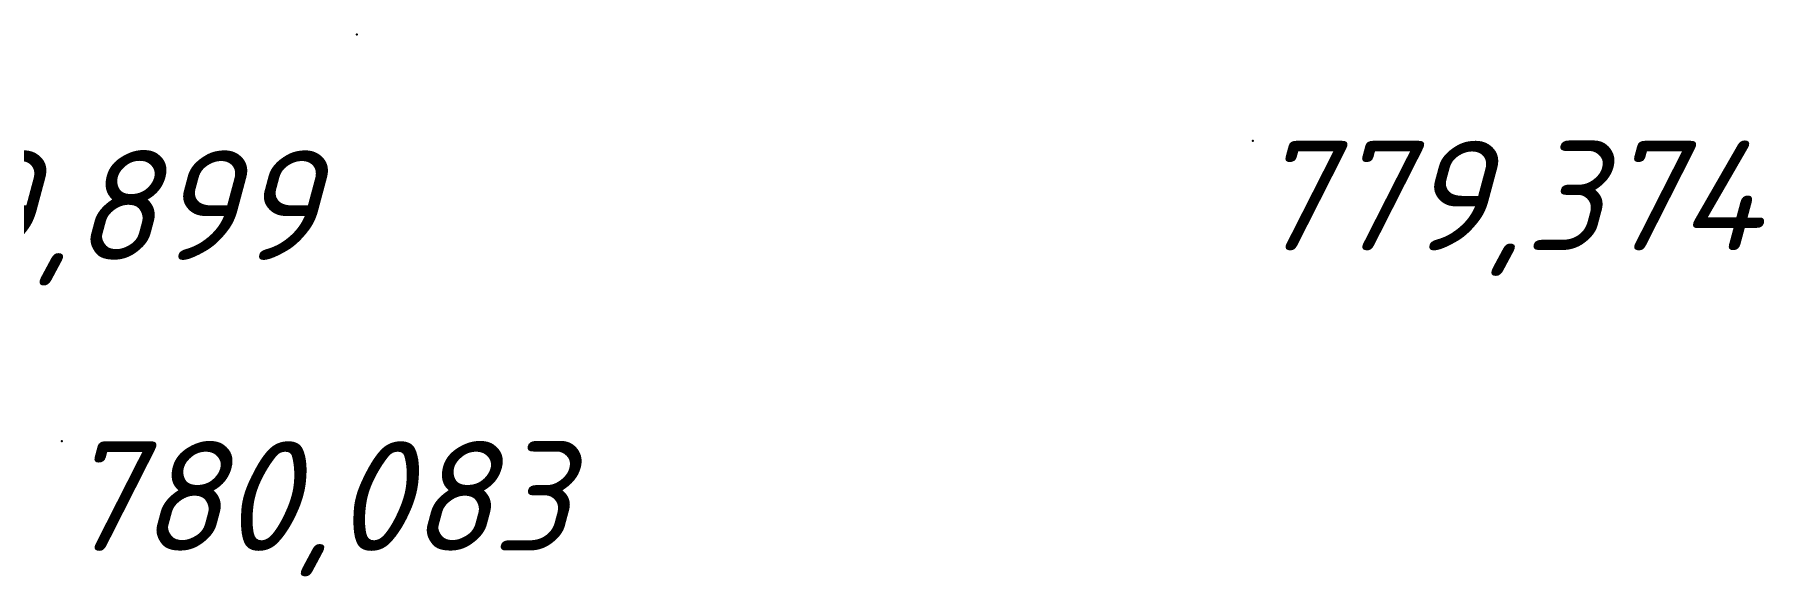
# Model space of a CAD drawing. Header units: metres. Extents: x 629572 to 645168, y 4785785 to 4790166.
# Drawn here: x 634312.09 to 634335.78, y 4788711.23 to 4788718.65 of the extents above; entities that cross this region are included whole.
import ezdxf

# ---------------------------------------------------------------- set-up
doc = ezdxf.new("R2010")
doc.units = ezdxf.units.M
doc.layers.add('Нурсултан', color=7, linetype='CONTINUOUS')
doc.styles.add('ISOCPEUR', font='isocpeui.ttf')

msp = doc.modelspace()

# ---------------------------------------------------------------- linework, layer by layer
at = {"layer": 'Нурсултан', "color": 7}
for p in [(634316.498, 4788718.647, -6.803), (634328.763, 4788717.193, -7.303), (634312.458, 4788713.079, -6.594)]:
    msp.add_point(p, dxfattribs=at)

# ---------------------------------------------------------------- texts
at = {"layer": 'Нурсултан', "color": 251, "char_height": 1.5, "attachment_point": 1, "style": 'ISOCPEUR'}
for s, insert in [('779,374', (634328.763, 4788717.193, -7.303)), ('779,899', (634308.887, 4788717.062, -6.778)), ('780,083', (634312.458, 4788713.079, -6.594))]:
    msp.add_mtext(s, dxfattribs=dict(at, insert=insert))

doc.saveas('drawing.dxf')
